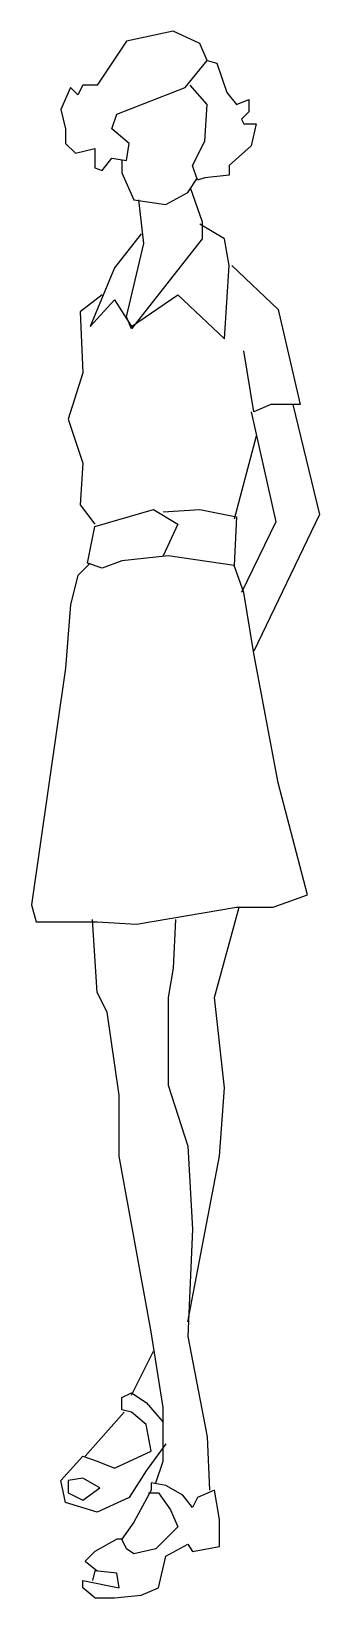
# Model space of a CAD drawing. Extents: x -18.19 to -17.9, y -0.02 to 1.54.
import ezdxf

# ---------------------------------------------------------------- set-up
doc = ezdxf.new("R2010")
doc.units = 0
doc.header["$MEASUREMENT"] = 0
doc.layers.get('0').update_dxf_attribs({"linetype": 'CONTINUOUS'})

msp = doc.modelspace()

# ---------------------------------------------------------------- linework, layer by layer
for p, q in [((-18.0957, 1.5292), (-18.1249, 1.4854)), ((-18.0495, 1.5389), (-18.0957, 1.5292)), ((-18.0228, 1.5267), (-18.0495, 1.5389)), ((-18.0155, 1.5097), (-18.0228, 1.5267)), ((-18.0374, 1.483), (-18.0155, 1.5097)), ((-18.0155, 1.5097), (-18.0058, 1.5073)), ((-18.0058, 1.5073), (-17.996, 1.4781)), ((-18.1516, 1.483), (-18.1613, 1.4611)), ((-18.1443, 1.4757), (-18.1516, 1.483)), ((-18.1394, 1.4854), (-18.1443, 1.4757)), ((-18.1249, 1.4854), (-18.1394, 1.4854)), ((-18.1054, 1.4563), (-18.0374, 1.483)), ((-18.0155, 1.466), (-18.0325, 1.4854)), ((-17.996, 1.4781), (-17.9863, 1.466)), ((-17.9863, 1.466), (-17.9742, 1.4709)), ((-17.9742, 1.4709), (-17.9742, 1.4587)), ((-18.1613, 1.4611), (-18.1564, 1.4417)), ((-18.1103, 1.4417), (-18.1054, 1.4563)), ((-18.0179, 1.4295), (-18.0155, 1.466)), ((-17.9742, 1.4587), (-17.9815, 1.4514)), ((-17.9815, 1.4514), (-17.979, 1.4466)), ((-18.1564, 1.4417), (-18.1564, 1.4271)), ((-18.0933, 1.4271), (-18.1103, 1.4417)), ((-17.979, 1.4466), (-17.9669, 1.4466)), ((-17.9669, 1.4466), (-17.9717, 1.4247)), ((-18.1564, 1.4271), (-18.1467, 1.4174)), ((-18.1467, 1.4174), (-18.1273, 1.4222)), ((-18.1273, 1.4222), (-18.1273, 1.4028)), ((-18.0957, 1.4101), (-18.0933, 1.4271)), ((-18.0301, 1.4052), (-18.0179, 1.4295)), ((-17.9717, 1.4247), (-17.9936, 1.4052)), ((-18.12, 1.4004), (-18.1103, 1.4125)), ((-18.1103, 1.4125), (-18.0957, 1.4101)), ((-18.1006, 1.4101), (-18.1006, 1.3979)), ((-18.0252, 1.3907), (-18.0301, 1.4052)), ((-17.9936, 1.4052), (-17.9936, 1.3955)), ((-18.1273, 1.4028), (-18.12, 1.4004)), ((-18.1006, 1.3979), (-18.0884, 1.3712)), ((-18.0349, 1.3785), (-18.0252, 1.3931)), ((-18.0179, 1.3931), (-18.0252, 1.3907)), ((-17.9936, 1.3955), (-18.0179, 1.3931)), ((-18.0568, 1.3664), (-18.0349, 1.3785)), ((-18.0325, 1.3834), (-18.0204, 1.3493)), ((-18.0884, 1.3712), (-18.0568, 1.3664)), ((-18.0787, 1.3275), (-18.0835, 1.3712)), ((-17.9985, 1.3323), (-18.0228, 1.3469)), ((-18.0204, 1.3493), (-18.0204, 1.3323)), ((-18.0811, 1.3372), (-18.1078, 1.3032)), ((-18.0957, 1.2546), (-18.0787, 1.3275)), ((-18.0204, 1.3323), (-18.0908, 1.2424)), ((-17.9936, 1.3056), (-17.9985, 1.3323)), ((-18.1078, 1.3032), (-18.1321, 1.2448)), ((-17.9985, 1.2327), (-17.9936, 1.3056)), ((-17.9912, 1.3056), (-17.945, 1.2619)), ((-18.12, 1.2764), (-18.1419, 1.2594)), ((-18.1321, 1.2448), (-18.1078, 1.2716)), ((-18.1078, 1.2716), (-18.0908, 1.2448)), ((-18.0908, 1.2448), (-18.0447, 1.2764)), ((-18.0447, 1.2764), (-17.9985, 1.2327)), ((-18.1419, 1.2594), (-18.1394, 1.1987)), ((-18.0908, 1.2424), (-18.0957, 1.2546)), ((-17.945, 1.2619), (-17.9231, 1.1671)), ((-17.9693, 1.1598), (-17.979, 1.2205)), ((-18.1394, 1.1987), (-18.154, 1.1525)), ((-17.9717, 1.1598), (-17.9474, 1.0504)), ((-17.9523, 1.1671), (-17.9693, 1.1598)), ((-17.9231, 1.1671), (-17.9523, 1.1671)), ((-17.9304, 1.1671), (-17.9037, 1.0577)), ((-18.154, 1.1525), (-18.1394, 1.1087)), ((-17.9669, 1.1355), (-17.9888, 1.0528)), ((-18.1394, 1.1087), (-18.1419, 1.0674)), ((-18.1419, 1.0674), (-18.1273, 1.048)), ((-18.1273, 1.0456), (-18.069, 1.0626)), ((-18.069, 1.0626), (-18.0447, 1.048)), ((-18.0592, 1.0601), (-18.0228, 1.0626)), ((-18.0228, 1.0626), (-17.9863, 1.0553)), ((-18.1346, 1.0091), (-18.1273, 1.0456)), ((-18.0447, 1.048), (-18.0592, 1.0164)), ((-17.9863, 1.0553), (-17.9888, 1.0067)), ((-17.9474, 1.0504), (-17.9815, 0.9799)), ((-17.9037, 1.0577), (-17.9693, 0.9216)), ((-18.0544, 1.0164), (-18.1006, 1.0115)), ((-17.9888, 1.0067), (-18.0544, 1.0164)), ((-18.1321, 1.0091), (-18.1443, 0.9969)), ((-18.12, 1.0042), (-18.1346, 1.0091)), ((-18.1006, 1.0115), (-18.12, 1.0042)), ((-17.979, 0.9799), (-17.9888, 1.0067)), ((-18.1443, 0.9969), (-18.1516, 0.9678)), ((-18.1516, 0.9678), (-18.1564, 0.9046)), ((-17.9693, 0.9192), (-17.979, 0.9799)), ((-17.945, 0.7904), (-17.9693, 0.9192)), ((-18.1564, 0.9046), (-18.1905, 0.6689)), ((-17.9159, 0.6786), (-17.945, 0.7904)), ((-17.9499, 0.6664), (-17.9159, 0.6786)), ((-18.1905, 0.6689), (-18.1856, 0.6518)), ((-18.086, 0.6494), (-17.9863, 0.6664)), ((-18.0082, 0.5765), (-17.9839, 0.6664)), ((-17.9863, 0.6664), (-17.9499, 0.6664)), ((-18.1856, 0.6518), (-18.1249, 0.6518)), ((-18.1249, 0.5814), (-18.1297, 0.6543)), ((-18.1249, 0.6518), (-18.086, 0.6494)), ((-18.0471, 0.6543), (-18.0495, 0.6057)), ((-18.0495, 0.6057), (-18.0544, 0.5765)), ((-18.1151, 0.5619), (-18.1249, 0.5814)), ((-18.103, 0.4793), (-18.1151, 0.5619)), ((-18.0544, 0.5765), (-18.0544, 0.489)), ((-17.9985, 0.4866), (-18.0082, 0.5765)), ((-18.0544, 0.489), (-18.0349, 0.4283)), ((-18.0033, 0.4185), (-17.9985, 0.4866)), ((-18.103, 0.4185), (-18.103, 0.4793)), ((-18.0349, 0.4283), (-18.0301, 0.3456)), ((-18.0714, 0.2436), (-18.103, 0.4185)), ((-18.0349, 0.2533), (-18.0033, 0.4185)), ((-18.0301, 0.3456), (-18.0349, 0.2387)), ((-18.0592, 0.1682), (-18.0714, 0.2436)), ((-18.0349, 0.2387), (-18.0155, 0.139)), ((-18.0908, 0.1804), (-18.069, 0.2241)), ((-18.1006, 0.1779), (-18.0908, 0.1828)), ((-18.1006, 0.1658), (-18.1006, 0.1779)), ((-18.0908, 0.1828), (-18.0762, 0.1731)), ((-18.0762, 0.1731), (-18.0592, 0.1536)), ((-18.137, 0.1196), (-18.0981, 0.1634)), ((-18.0908, 0.1634), (-18.1006, 0.1658)), ((-18.0762, 0.1512), (-18.0908, 0.1634)), ((-18.0592, 0.1147), (-18.0592, 0.1682)), ((-18.0714, 0.1245), (-18.0762, 0.1512)), ((-18.0568, 0.1318), (-18.0762, 0.105)), ((-18.0155, 0.139), (-18.0131, 0.0856)), ((-18.1613, 0.0953), (-18.1394, 0.1196)), ((-18.1394, 0.1196), (-18.1249, 0.1147)), ((-18.1249, 0.1147), (-18.1078, 0.1075)), ((-18.1078, 0.1075), (-18.0714, 0.1245)), ((-18.0665, 0.0929), (-18.0592, 0.1147)), ((-18.1564, 0.0734), (-18.1613, 0.0953)), ((-18.1394, 0.0977), (-18.154, 0.0953)), ((-18.154, 0.0953), (-18.154, 0.0832)), ((-18.1224, 0.088), (-18.1394, 0.0977)), ((-18.0762, 0.105), (-18.0933, 0.0783)), ((-18.154, 0.0832), (-18.1394, 0.0759)), ((-18.1394, 0.0759), (-18.1224, 0.088)), ((-18.0933, 0.0783), (-18.1249, 0.0637)), ((-18.0714, 0.0856), (-18.0884, 0.054)), ((-18.0738, 0.0832), (-18.0641, 0.0832)), ((-18.0568, 0.0904), (-18.0714, 0.0929)), ((-18.0714, 0.0929), (-18.0714, 0.0856)), ((-18.0641, 0.0832), (-18.0519, 0.0661)), ((-18.0398, 0.0807), (-18.0568, 0.0904)), ((-18.0301, 0.0686), (-18.0398, 0.0807)), ((-18.0252, 0.0783), (-18.0301, 0.0686)), ((-18.0082, 0.0856), (-18.0252, 0.0783)), ((-18.0033, 0.0564), (-18.0082, 0.0856)), ((-18.1249, 0.0637), (-18.1564, 0.0734)), ((-18.0519, 0.0661), (-18.0447, 0.0491)), ((-18.0884, 0.054), (-18.1006, 0.037)), ((-18.0447, 0.0491), (-18.0665, 0.0273)), ((-18.0033, 0.0297), (-18.0033, 0.0564)), ((-18.1054, 0.037), (-18.1273, 0.0248)), ((-18.1006, 0.037), (-18.1054, 0.037)), ((-18.0957, 0.0273), (-18.1006, 0.037)), ((-18.0568, 0.02), (-18.0349, 0.0321)), ((-18.0349, 0.0321), (-18.0301, 0.0248)), ((-18.1273, 0.0248), (-18.137, 0.0151)), ((-18.0884, 0.0224), (-18.0957, 0.0273)), ((-18.0665, 0.0273), (-18.0884, 0.0224)), ((-18.0641, -0.0116), (-18.0568, 0.02)), ((-18.0301, 0.0248), (-18.0033, 0.0297)), ((-18.137, 0.0151), (-18.1249, 0.0054)), ((-18.1273, 0.0054), (-18.1297, -0.0043)), ((-18.1054, 0.003), (-18.1273, 0.0054)), ((-18.103, -0.0116), (-18.1054, 0.003)), ((-18.1394, -0.0116), (-18.1394, -0.0043)), ((-18.1394, -0.0043), (-18.103, -0.0116)), ((-18.1273, -0.0214), (-18.1394, -0.0116)), ((-18.0811, -0.0189), (-18.0641, -0.0116)), ((-18.1273, -0.0214), (-18.1078, -0.0214)), ((-18.1078, -0.0214), (-18.0811, -0.0189))]:
    msp.add_line(p, q)

doc.saveas('drawing.dxf')
